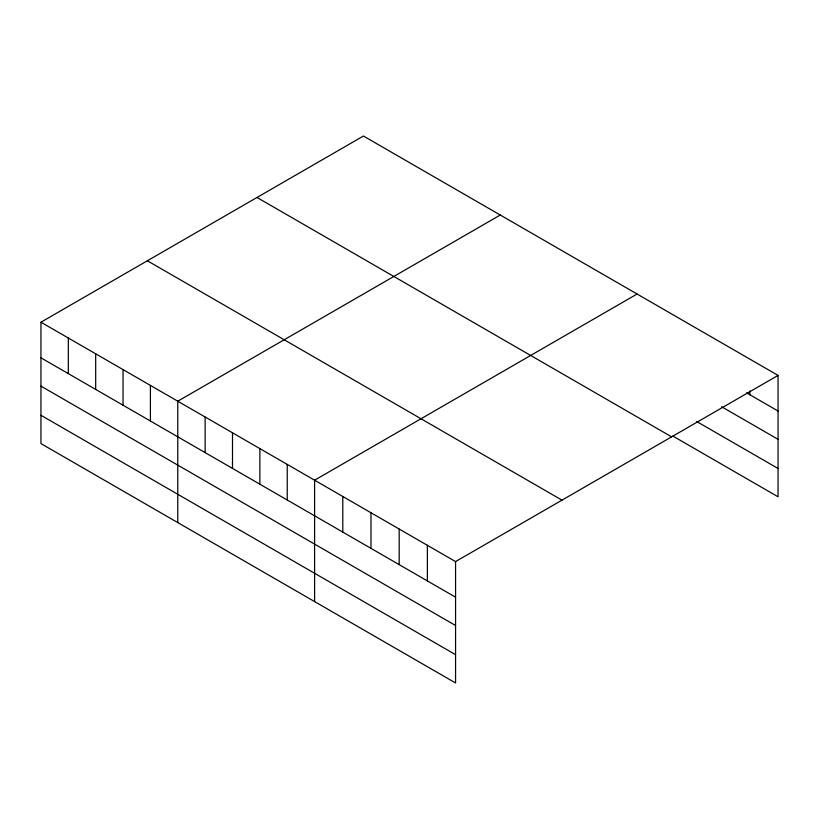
<?xml version="1.0" encoding="UTF-8"?>
<svg xmlns="http://www.w3.org/2000/svg" width="819" height="819" viewBox="0 0 819 819"><rect width="100%" height="100%" fill="white"/><g stroke="black" fill="none" stroke-linecap="round" stroke-linejoin="round"><path stroke-width="1.23" d="M455.569 625.501L455.569 561.588L40.95 322.215L40.95 443.591L455.569 682.974L455.569 625.501L40.95 386.128M672.86 436.056L778.05 496.785L778.05 375.409L363.431 136.026L40.95 322.215M500.255 215.028L177.774 401.208L177.774 522.583M637.08 294.021L314.598 480.2L314.598 601.586M455.569 561.588L778.05 375.409M746.6 392.854L778.05 411.015M721.662 406.767L778.05 439.322M696.723 421.529L778.05 468.478M257.012 197.471L671.631 436.844M147.369 260.77L561.988 500.153M40.95 357.821L455.569 597.194M40.95 415.284L455.569 654.668M749.856 390.919L749.856 394.738M427.375 545.311L427.375 580.917M399.181 529.033L399.181 564.639M370.987 512.755L370.987 548.361M342.792 496.478L342.792 532.084M287.234 464.404L287.234 500.01M259.869 448.607L259.869 484.213M232.504 432.801L232.504 468.407M205.139 417.004L205.139 452.61M150.409 385.411L150.409 421.017M123.045 369.615L123.045 405.21M95.68 353.808L95.68 389.414M68.315 338.012L68.315 373.618"/></g></svg>
